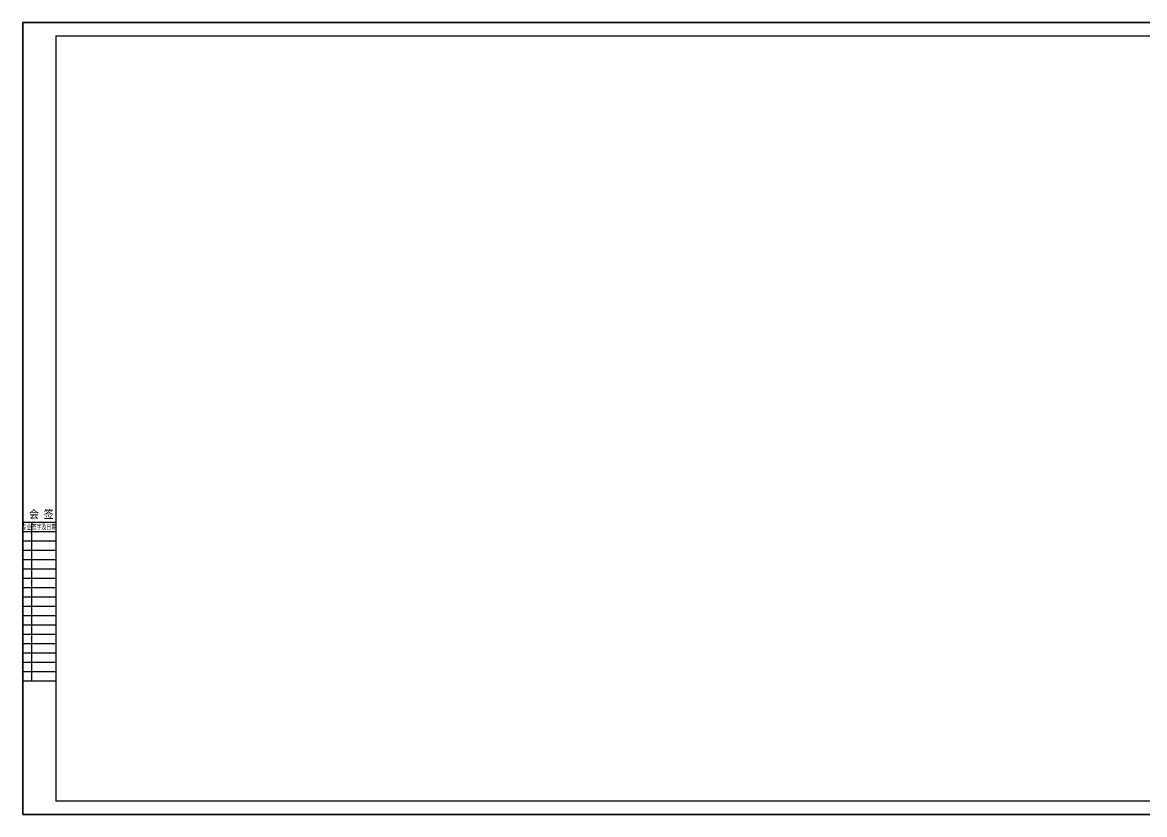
# Model space of a CAD drawing. Extents: x -146397 to -144715, y -1313836 to -1313242.
# Drawn here: x -146397 to -145556, y -1313836 to -1313242 of the extents above; entities that cross this region are included whole.
import ezdxf
from ezdxf.enums import TextEntityAlignment as Align

# ---------------------------------------------------------------- set-up
doc = ezdxf.new("R2010")
doc.units = 0
doc.header["$LTSCALE"] = 1000
doc.header["$MEASUREMENT"] = 0
doc.layers.get('0').update_dxf_attribs({"linetype": 'CONTINUOUS'})
doc.layers.add('内层矩形', color=1, linetype='CONTINUOUS')
doc.layers.add('外层矩形', color=1, linetype='CONTINUOUS')
doc.styles.add('HZ', font='txt_____.ttf', dxfattribs={"width": 0.7, "bigfont": 'HZTXT'})
doc.styles.add('ROMAND', font='romand__.ttf', dxfattribs={"width": 0.7, "bigfont": 'OCHINESE.shx'})

# ---------------------------------------------------------------- blocks, each defined once
blk = doc.blocks.new('会签')
at = {"color": 0}
for p, q in [((3629.69, -1305.73), (3604.69, -1305.73)), ((3611.37, -1424.73), (3611.37, -1305.73)), ((3629.69, -1312.73), (3604.69, -1312.73)), ((3629.69, -1319.73), (3604.69, -1319.73)), ((3629.69, -1326.73), (3604.69, -1326.73)), ((3629.69, -1333.73), (3604.69, -1333.73)), ((3629.69, -1340.73), (3604.69, -1340.73)), ((3629.69, -1347.73), (3604.69, -1347.73)), ((3629.69, -1354.73), (3604.69, -1354.73)), ((3629.69, -1361.73), (3604.69, -1361.73)), ((3629.69, -1368.73), (3604.69, -1368.73)), ((3629.69, -1375.73), (3604.69, -1375.73)), ((3629.69, -1382.73), (3604.69, -1382.73)), ((3629.69, -1389.73), (3604.69, -1389.73)), ((3629.69, -1396.73), (3604.69, -1396.73)), ((3629.69, -1403.73), (3604.69, -1403.73)), ((3629.69, -1410.73), (3604.69, -1410.73)), ((3629.69, -1417.73), (3604.69, -1417.73)), ((3629.69, -1424.73), (3604.69, -1424.73))]:
    blk.add_line(p, q, dxfattribs=at)
for s, height, style, width, p in [('会 签  ', 6, 'HZ', 0.9, (3622.23, -1302.52)), ('专业签字及日期', 3.8, 'ROMAND', 0.7, (3616.9, -1310.89))]:
    blk.add_text(s, height=height, dxfattribs=dict(at, style=style, width=width)).set_placement(p, align=Align.CENTER)

msp = doc.modelspace()

# ---------------------------------------------------------------- linework, layer by layer
msp.add_lwpolyline([(-146396.61, -1313836.14), (-144714.61, -1313836.14), (-144714.61, -1313242.14), (-146396.61, -1313242.14)], close=True)
at = {"const_width": 0.65}
msp.add_lwpolyline([(-146371.61, -1313252.14), (-144724.61, -1313252.14), (-144724.61, -1313826.14), (-146371.61, -1313826.14)], close=True, dxfattribs=at)
at = {"layer": '内层矩形'}
msp.add_lwpolyline([(-146371.61, -1313252.14), (-144724.61, -1313252.14), (-144724.61, -1313826.14), (-146371.61, -1313826.14)], close=True, dxfattribs=at)
at = {"layer": '外层矩形'}
msp.add_lwpolyline([(-146396.61, -1313242.14), (-144714.61, -1313242.14), (-144714.61, -1313836.14), (-146396.61, -1313836.14)], close=True, dxfattribs=at)

# ---------------------------------------------------------------- block references
at = {"color": 0}
msp.add_blockref('会签', (-150001.29, -1312311.41), dxfattribs=at)

doc.saveas('drawing.dxf')
